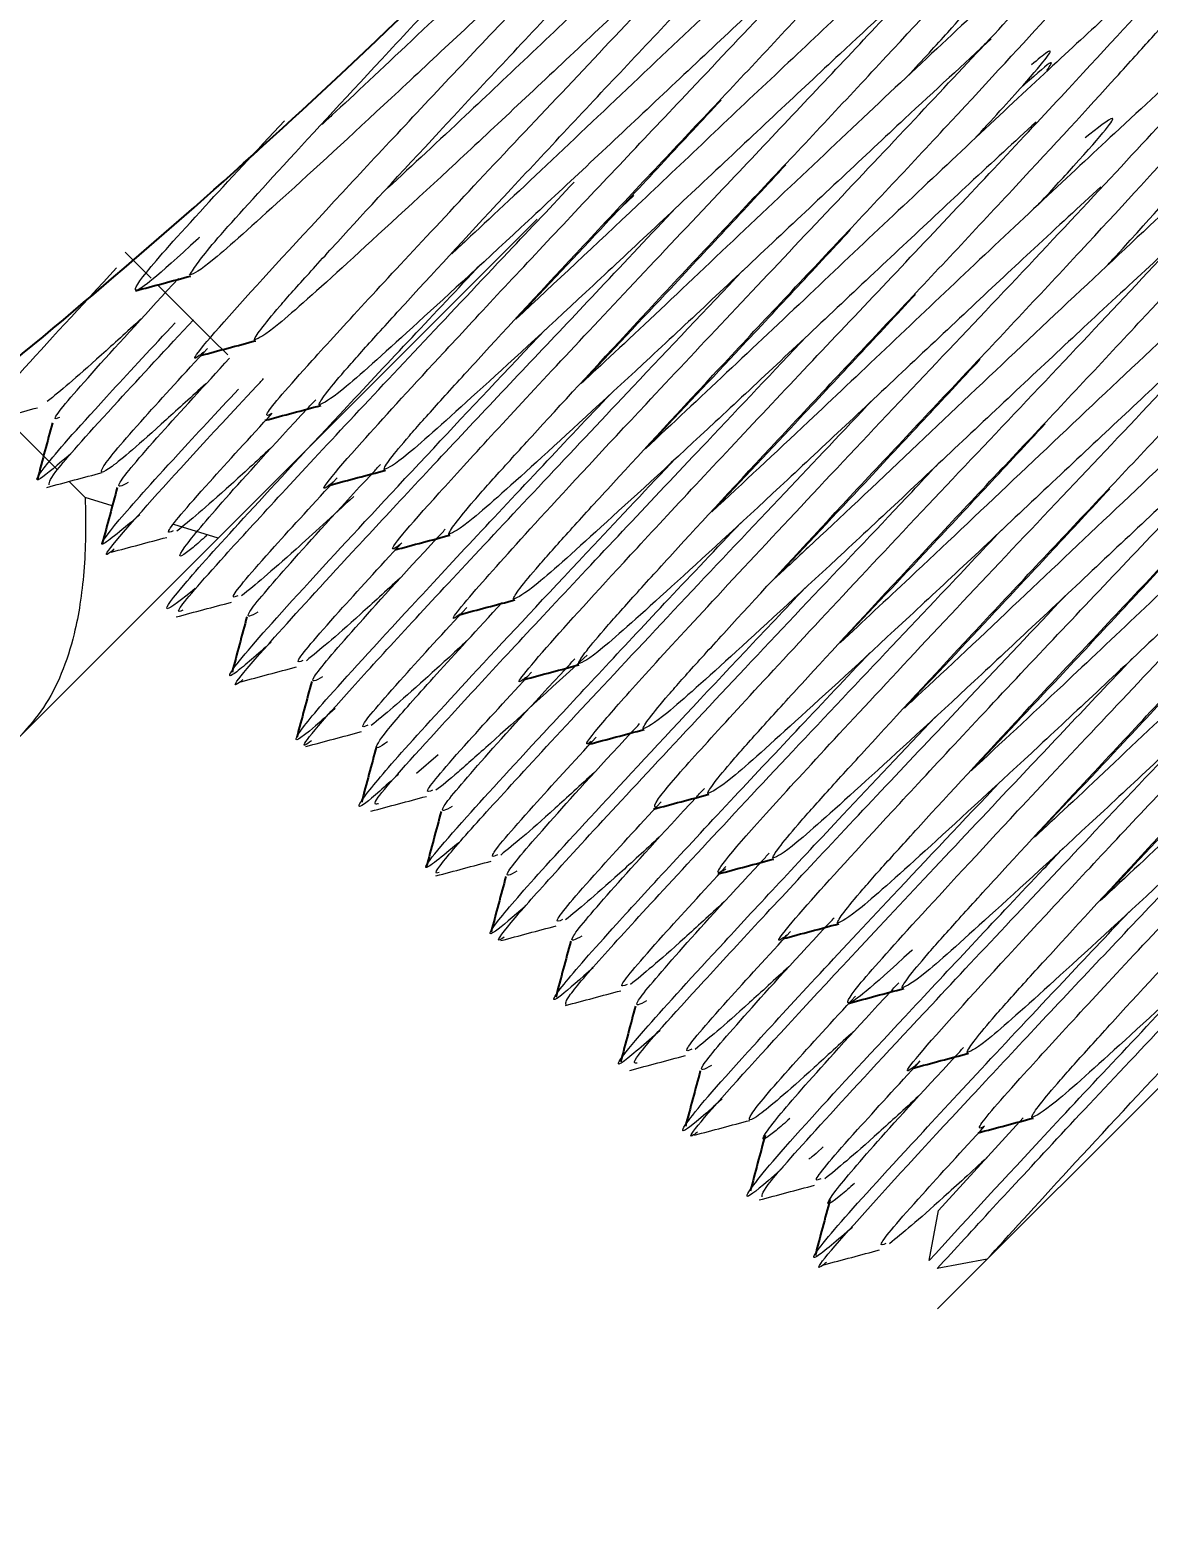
# Model space of a CAD drawing. Header units: millimetres. Extents: x -635 to 515, y -448 to 489.
# Drawn here: x 134.11 to 138.99, y -383.66 to -377.13 of the extents above; entities that cross this region are included whole.
import ezdxf

# ---------------------------------------------------------------- set-up
doc = ezdxf.new("R2010")
doc.units = ezdxf.units.MM
doc.header["$PDSIZE"] = -1
doc.dimstyles.new('ISO-25', dxfattribs={"dimtxt": 2.5, "dimasz": 2.5, "dimexe": 1.25, "dimexo": 0.625, "dimtad": 1, "dimtxsty": 'Standard', "dimcen": 2.5, "dimadec": 0, "dimazin": 0, "dimtfac": 1, "dimtmove": 0, "dimatfit": 3, "dimfxl": 0, "dimarcsym": 0})

# ---------------------------------------------------------------- blocks, each defined once
blk = doc.blocks.new('*D4')
at = {"color": 0, "lineweight": -2, "transparency": 16777216}
for p, q in [((-200.6543, -72.7504), (-224.2053, -100.6404)), ((-221.0372, -102.0067), (-34.9474, -259.1459)), ((159.5876, -423.4165), (-26.5023, -266.2773)), ((185.0163, -398.4209), (161.4652, -426.3109))]:
    blk.add_line(p, q, dxfattribs=at)
at = {"color": 0, "transparency": 16777216}
for points in [[(-220.6822, -101.5862), (-221.3923, -102.4272), (-223.5601, -99.8763)], [(159.9426, -422.996), (159.2325, -423.837), (162.1104, -425.5468)]]:
    blk.add_solid(points, dxfattribs=at)
at = {"layer": 'Defpoints', "color": 0, "transparency": 16777216}
for p in [(-200.0091, -71.9864), (-223.5601, -99.8763), (185.6614, -397.6569)]:
    blk.add_point(p, dxfattribs=at)
at = {"color": 0, "transparency": 16777216, "insert": (-30.7248, -262.7116), "char_height": 3.5, "attachment_point": 5}
blk.add_mtext('504,78', dxfattribs=at)

msp = doc.modelspace()

# ---------------------------------------------------------------- linework, layer by layer
at = {"color": 144, "linetype": 'Continuous', "lineweight": 18}
for p, q in [((136.7467, -377.8487), (136.617, -377.9708)), ((133.7844, -380.4921), (136.3244, -377.952)), ((134.525, -378.0967), (134.6386, -378.2103)), ((134.6672, -378.239), (134.9033, -378.475)), ((134.9047, -378.4764), (134.9734, -378.5451)), ((133.9978, -378.8141), (134.2308, -379.0472)), ((134.2806, -379.097), (134.3511, -379.1675)), ((134.4696, -379.2037), (134.3511, -379.1675)), ((134.9315, -379.3449), (134.7381, -379.2858)), ((140.9008, -379.8811), (138.0723, -382.7095)), ((135.8919, -380.2904), (135.798, -380.372)), ((138.0767, -382.2809), (138.4464, -381.8761)), ((138.0354, -382.4989), (138.0767, -382.2809)), ((138.2888, -382.493), (138.0707, -382.5343))]:
    msp.add_line(p, q, dxfattribs=at)
for points, knots in [([(134.869, -378.5323), (134.8621, -378.5379), (134.7785, -378.6055), (134.9674, -378.3841), (135.4047, -377.909), (135.998, -377.2747), (136.5914, -376.6502), (137.2048, -375.9977), (137.668, -375.4927), (137.8974, -375.2357), (137.8409, -375.2771), (137.8403, -375.2776)], [0, 0, 0, 0, 0.014129, 0.170061, 0.322935, 0.447184, 0.566519, 0.689545, 0.844968, 0.998326, 1, 1, 1, 1]), ([(137.673, -375.3998), (137.5653, -375.4971), (137.3455, -375.6955), (136.7937, -376.21), (136.1369, -376.8302), (135.6028, -377.3376), (135.399, -377.5255), (135.3845, -377.5388)], [0, 0, 0, 0, 0.224832, 0.458939, 0.687783, 0.97784, 1, 1, 1, 1]), ([(135.0894, -378.4799), (135.0901, -378.4666), (135.1302, -378.4139), (135.2365, -378.2907), (135.2786, -378.2437), (135.3782, -378.1334), (135.4359, -378.0699), (135.6307, -377.8572), (135.7897, -377.6852), (136.1313, -377.3187), (136.3127, -377.1254), (136.6558, -376.7619), (136.8346, -376.5712), (137.1655, -376.2153), (137.3166, -376.0513), (137.4966, -375.8533), (137.5491, -375.7951), (137.6376, -375.6959), (137.6739, -375.6546), (137.7616, -375.5501), (137.7878, -375.5113), (137.7745, -375.512)], [0, 0, 0, 0, 0.125, 0.125, 0.1875, 0.1875, 0.25, 0.25, 0.375, 0.375, 0.5, 0.5, 0.625, 0.625, 0.75, 0.75, 0.8125, 0.8125, 0.875, 0.875, 1, 1, 1, 1]), ([(135.1659, -378.8016), (135.1518, -378.8083), (135.115, -378.8255), (135.3353, -378.5734), (135.8292, -378.0389), (136.5648, -377.2576), (137.2649, -376.5194), (137.7758, -375.9675), (138.0791, -375.6333), (138.17, -375.5029), (137.9529, -375.6787), (137.3874, -376.2022), (136.6774, -376.8682), (136.0654, -377.4505), (135.7821, -377.7143), (135.6715, -377.8172)], [0, 0, 0, 0, 0.0448775, 0.1166525, 0.2080771, 0.3004087, 0.3910795, 0.4646891, 0.5353756, 0.6083492, 0.7003672, 0.7913384, 0.8840061, 0.9547518, 1, 1, 1, 1]), ([(135.3722, -378.7628), (135.3729, -378.7495), (135.413, -378.6968), (135.5194, -378.5736), (135.5615, -378.5265), (135.661, -378.4163), (135.7188, -378.3528), (135.9135, -378.1401), (136.0726, -377.968), (136.4141, -377.6016), (136.5955, -377.4083), (136.9386, -377.0448), (137.1174, -376.854), (137.4484, -376.4982), (137.5994, -376.3342), (137.7795, -376.1362), (137.8319, -376.078), (137.9204, -375.9788), (137.9567, -375.9374), (138.0445, -375.8329), (138.0706, -375.7942), (138.0573, -375.7949)], [0, 0, 0, 0, 0.125, 0.125, 0.1875, 0.1875, 0.25, 0.25, 0.375, 0.375, 0.5, 0.5, 0.625, 0.625, 0.75, 0.75, 0.8125, 0.8125, 0.875, 0.875, 1, 1, 1, 1]), ([(134.8065, -378.1971), (134.8289, -378.1623), (134.873, -378.0938), (135.201, -377.7338), (135.6604, -377.2359), (136.1991, -376.6632), (136.6688, -376.1642), (136.8831, -375.9307), (136.9611, -375.8456)], [0, 0, 0, 0, 0.181579, 0.357519, 0.540681, 0.719172, 0.897664, 1, 1, 1, 1]), ([(135.4333, -379.1001), (135.4273, -379.1049), (135.3419, -379.1747), (135.5083, -378.9787), (135.8735, -378.5797), (136.3862, -378.0291), (137.0253, -377.3543), (137.7157, -376.6229), (138.23, -376.0631), (138.4467, -375.8184), (138.4024, -375.8468), (138.3998, -375.8485)], [0, 0, 0, 0, 0.011633, 0.166932, 0.285817, 0.409482, 0.529775, 0.683394, 0.83822, 0.990524, 1, 1, 1, 1]), ([(138.3125, -375.9021), (138.2253, -375.9789), (138.0479, -376.1349), (137.4956, -376.648), (136.7844, -377.3179), (136.1839, -377.8888), (135.9724, -378.0839), (135.9516, -378.1031)], [0, 0, 0, 0, 0.2099, 0.42687, 0.699955, 0.970475, 1, 1, 1, 1]), ([(137.0878, -376.1138), (136.9936, -376.2005), (136.7429, -376.4316), (136.2337, -376.9113), (135.6684, -377.4425), (135.1939, -377.8785), (134.8688, -378.1717), (134.8275, -378.1886), (134.8065, -378.1971)], [0, 0, 0, 0, 0.106808, 0.284411, 0.462013, 0.644262, 0.819326, 1, 1, 1, 1]), ([(135.6551, -379.0456), (135.6558, -379.0323), (135.6959, -378.9796), (135.8022, -378.8564), (135.8443, -378.8094), (135.9438, -378.6991), (136.0016, -378.6356), (136.1963, -378.4229), (136.3554, -378.2509), (136.697, -377.8844), (136.8783, -377.6911), (137.2214, -377.3276), (137.4003, -377.1369), (137.7312, -376.781), (137.8823, -376.617), (138.0623, -376.419), (138.1148, -376.3608), (138.2032, -376.2616), (138.2396, -376.2203), (138.3273, -376.1157), (138.3535, -376.077), (138.3401, -376.0777)], [0, 0, 0, 0, 0.125, 0.125, 0.1875, 0.1875, 0.25, 0.25, 0.375, 0.375, 0.5, 0.5, 0.625, 0.625, 0.75, 0.75, 0.8125, 0.8125, 0.875, 0.875, 1, 1, 1, 1]), ([(135.7274, -379.3713), (135.7151, -379.3801), (135.6506, -379.426), (135.8564, -379.1874), (136.3741, -378.627), (137.0564, -377.9015), (137.6996, -377.2242), (138.211, -376.6749), (138.6055, -376.2448), (138.7536, -376.0555), (138.5304, -376.2335), (138.0115, -376.7139), (137.3794, -377.3052), (136.7617, -377.8929), (136.4053, -378.2263), (136.2319, -378.3885)], [0, 0, 0, 0, 0.021783, 0.113592, 0.204924, 0.297463, 0.368411, 0.442172, 0.513811, 0.605526, 0.697771, 0.788678, 0.862294, 0.932985, 1, 1, 1, 1]), ([(137.4576, -376.3161), (137.336, -376.4282), (137.0585, -376.6838), (136.5173, -377.1934), (135.9511, -377.7256), (135.4768, -378.1613), (135.1516, -378.4546), (135.1104, -378.4714), (135.0894, -378.4799)], [0, 0, 0, 0, 0.134429, 0.306539, 0.47865, 0.655263, 0.824913, 1, 1, 1, 1]), ([(135.9379, -379.3285), (135.9386, -379.3151), (135.9787, -379.2625), (136.0851, -379.1393), (136.1272, -379.0922), (136.2267, -378.982), (136.2845, -378.9184), (136.4792, -378.7058), (136.6383, -378.5337), (136.9798, -378.1673), (137.1612, -377.974), (137.5043, -377.6105), (137.6831, -377.4197), (138.0141, -377.0639), (138.1651, -376.8999), (138.3452, -376.7018), (138.3976, -376.6436), (138.4861, -376.5445), (138.5224, -376.5031), (138.6102, -376.3986), (138.6363, -376.3599), (138.623, -376.3606)], [0, 0, 0, 0, 0.125, 0.125, 0.1875, 0.1875, 0.25, 0.25, 0.375, 0.375, 0.5, 0.5, 0.625, 0.625, 0.75, 0.75, 0.8125, 0.8125, 0.875, 0.875, 1, 1, 1, 1]), ([(135.9886, -379.6751), (135.9869, -379.6766), (135.9214, -379.7302), (136.0382, -379.5874), (136.3088, -379.2864), (136.8226, -378.7324), (137.5162, -377.9985), (138.26, -377.2116), (138.7525, -376.676), (138.9741, -376.4272), (138.9521, -376.4328), (138.946, -376.4343)], [0, 0, 0, 0, 0.003362, 0.127398, 0.246549, 0.370113, 0.52477, 0.678966, 0.8349, 0.954643, 1, 1, 1, 1]), ([(138.9323, -376.4248), (138.8657, -376.4803), (138.7136, -376.6071), (138.1356, -377.1441), (137.3698, -377.8649), (136.7737, -378.4315), (136.5448, -378.6433), (136.5169, -378.6691)], [0, 0, 0, 0, 0.199232, 0.454913, 0.711543, 0.964922, 1, 1, 1, 1]), ([(137.7411, -376.5984), (137.6192, -376.7107), (137.3416, -376.9664), (136.8001, -377.4762), (136.2339, -378.0084), (135.7597, -378.4441), (135.4345, -378.7374), (135.3932, -378.7542), (135.3722, -378.7628)], [0, 0, 0, 0, 0.134605, 0.30668, 0.478756, 0.655333, 0.824949, 1, 1, 1, 1]), ([(136.2208, -379.6113), (136.2214, -379.598), (136.2615, -379.5453), (136.3679, -379.4221), (136.41, -379.375), (136.5095, -379.2648), (136.5673, -379.2013), (136.762, -378.9886), (136.9211, -378.8166), (137.2626, -378.4501), (137.444, -378.2568), (137.7871, -377.8933), (137.966, -377.7026), (138.2969, -377.3467), (138.4479, -377.1827), (138.628, -376.9847), (138.6805, -376.9265), (138.7689, -376.8273), (138.8053, -376.786), (138.893, -376.6814), (138.9191, -376.6427), (138.9058, -376.6434)], [0, 0, 0, 0, 0.125, 0.125, 0.1875, 0.1875, 0.25, 0.25, 0.375, 0.375, 0.5, 0.5, 0.625, 0.625, 0.75, 0.75, 0.8125, 0.8125, 0.875, 0.875, 1, 1, 1, 1]), ([(136.2761, -379.9525), (136.2718, -379.9559), (136.2052, -380.0083), (136.3542, -379.8302), (136.73, -379.4192), (137.328, -378.7779), (138.0063, -378.064), (138.6428, -377.3862), (139.0799, -376.9094), (139.2859, -376.6776), (139.2444, -376.704), (139.2398, -376.707)], [0, 0, 0, 0, 0.009736, 0.150437, 0.286862, 0.428556, 0.565131, 0.705617, 0.845092, 0.982506, 1, 1, 1, 1]), ([(139.1537, -376.7568), (139.0481, -376.8505), (138.833, -377.0413), (138.2187, -377.6134), (137.4837, -378.31), (137.0322, -378.734), (136.797, -378.9549)], [0, 0, 0, 0, 0.240831, 0.490876, 0.734772, 1, 1, 1, 1]), ([(138.0242, -376.881), (137.9022, -376.9934), (137.6245, -377.2492), (137.083, -377.7591), (136.5168, -378.2912), (136.0425, -378.727), (135.7173, -379.0203), (135.676, -379.0371), (135.6551, -379.0456)], [0, 0, 0, 0, 0.134687, 0.306746, 0.478805, 0.655366, 0.824965, 1, 1, 1, 1]), ([(136.5036, -379.8942), (136.5043, -379.8808), (136.5444, -379.8281), (136.6508, -379.705), (136.6929, -379.6579), (136.7924, -379.5476), (136.8501, -379.4841), (137.0449, -379.2714), (137.2039, -379.0994), (137.5455, -378.7329), (137.7269, -378.5397), (138.07, -378.1761), (138.2488, -377.9854), (138.5798, -377.6295), (138.7308, -377.4656), (138.9108, -377.2675), (138.9633, -377.2093), (139.0518, -377.1102), (139.0881, -377.0688), (139.1759, -376.9643), (139.202, -376.9255), (139.1887, -376.9262)], [0, 0, 0, 0, 0.125, 0.125, 0.1875, 0.1875, 0.25, 0.25, 0.375, 0.375, 0.5, 0.5, 0.625, 0.625, 0.75, 0.75, 0.8125, 0.8125, 0.875, 0.875, 1, 1, 1, 1]), ([(136.5606, -380.2332), (136.5546, -380.2372), (136.5217, -380.259), (136.5946, -380.1653), (136.7784, -379.9576), (137.0802, -379.6301), (137.4655, -379.2169), (137.8994, -378.7562), (138.3446, -378.2877), (138.765, -377.8401), (139.1239, -377.4533), (139.3868, -377.1653), (139.5355, -376.9922), (139.5531, -376.9467), (139.4358, -377.0366), (139.1987, -377.2502), (138.7985, -377.6196), (138.2105, -378.1698), (137.5593, -378.7899), (137.2241, -379.1023), (137.0874, -379.2297)], [0, 0, 0, 0, 0.012489, 0.068337, 0.122048, 0.176598, 0.232679, 0.287906, 0.341276, 0.396703, 0.452734, 0.506996, 0.560952, 0.616904, 0.672509, 0.725947, 0.780945, 0.864384, 0.944678, 1, 1, 1, 1]), ([(137.9431, -377.3266), (138.0055, -377.2588), (138.1923, -377.0558), (138.3012, -376.9208), (138.2382, -376.9607), (138.2062, -376.9809)], [0, 0, 0, 0, 0.198201, 0.593647, 1, 1, 1, 1]), ([(138.3069, -377.164), (138.185, -377.2763), (137.9073, -377.5321), (137.3658, -378.0419), (136.7996, -378.5741), (136.3253, -379.0098), (136.0002, -379.3031), (135.9589, -379.3199), (135.9379, -379.3285)], [0, 0, 0, 0, 0.134649, 0.306715, 0.478782, 0.65535, 0.824958, 1, 1, 1, 1]), ([(136.7864, -380.177), (136.7871, -380.1637), (136.8272, -380.111), (136.9336, -379.9878), (136.9757, -379.9407), (137.0752, -379.8305), (137.133, -379.767), (137.3277, -379.5543), (137.4868, -379.3823), (137.8283, -379.0158), (138.0097, -378.8225), (138.3528, -378.459), (138.5317, -378.2682), (138.8626, -377.9124), (139.0136, -377.7484), (139.1937, -377.5504), (139.2462, -377.4922), (139.3346, -377.393), (139.371, -377.3517), (139.4587, -377.2471), (139.4848, -377.2084), (139.4715, -377.2091)], [0, 0, 0, 0, 0.125, 0.125, 0.1875, 0.1875, 0.25, 0.25, 0.375, 0.375, 0.5, 0.5, 0.625, 0.625, 0.75, 0.75, 0.8125, 0.8125, 0.875, 0.875, 1, 1, 1, 1]), ([(136.8402, -380.5194), (136.8372, -380.5144), (136.8308, -380.5037), (136.9816, -380.3283), (137.2419, -380.044), (137.5999, -379.6585), (138.0207, -379.2099), (138.4659, -378.7408), (138.8993, -378.2816), (139.286, -377.867), (139.5859, -377.5403), (139.7786, -377.3243), (139.8454, -377.2303), (139.7763, -377.2715), (139.5808, -377.442), (139.2745, -377.7238), (138.8748, -378.0956), (138.4184, -378.5246), (137.9529, -378.9667), (137.5875, -379.3114), (137.4119, -379.4745), (137.3652, -379.5179)], [0, 0, 0, 0, 0.047994, 0.10264, 0.156231, 0.211993, 0.267777, 0.321402, 0.376, 0.432061, 0.487197, 0.540552, 0.596001, 0.651982, 0.70613, 0.760139, 0.816085, 0.871614, 0.924999, 0.980033, 1, 1, 1, 1]), ([(138.2319, -377.6031), (138.3086, -377.5193), (138.5159, -377.2926), (138.6075, -377.1754), (138.5092, -377.2561), (138.4831, -377.2775)], [0, 0, 0, 0, 0.301706, 0.814985, 1, 1, 1, 1]), ([(138.5488, -377.3031), (138.5641, -377.2813), (138.5946, -377.2378), (138.4875, -377.3329), (138.434, -377.3803)], [0, 0, 0, 0, 0.501117, 1, 1, 1, 1]), ([(136.2319, -378.3885), (136.3646, -378.2477), (136.6799, -377.9131), (136.9631, -377.6085), (137.1272, -377.4321)], [0, 0, 0, 0, 0.420825, 1, 1, 1, 1]), ([(137.0693, -380.4598), (137.07, -380.4465), (137.1101, -380.3938), (137.2164, -380.2706), (137.2585, -380.2236), (137.3581, -380.1133), (137.4158, -380.0498), (137.6106, -379.8371), (137.7696, -379.6651), (138.1112, -379.2986), (138.2926, -379.1053), (138.6357, -378.7418), (138.8145, -378.5511), (139.1454, -378.1952), (139.2965, -378.0312), (139.4765, -377.8332), (139.529, -377.775), (139.6175, -377.6758), (139.6538, -377.6345), (139.7415, -377.53), (139.7677, -377.4912), (139.7543, -377.4919)], [0, 0, 0, 0, 0.125, 0.125, 0.1875, 0.1875, 0.25, 0.25, 0.375, 0.375, 0.5, 0.5, 0.625, 0.625, 0.75, 0.75, 0.8125, 0.8125, 0.875, 0.875, 1, 1, 1, 1]), ([(138.5086, -377.8927), (138.5641, -377.8323), (138.778, -377.6001), (138.891, -377.459), (138.7701, -377.5549), (138.7173, -377.5967)], [0, 0, 0, 0, 0.165098, 0.63535, 1, 1, 1, 1]), ([(134.8503, -378.0317), (134.8486, -378.0332), (134.6564, -378.2105), (134.55, -378.2934), (134.5789, -378.2231), (134.8217, -377.9516), (135.0974, -377.6548), (135.2206, -377.5221)], [0, 0, 0, 0, 0.00262, 0.311671, 0.563118, 0.804686, 1, 1, 1, 1]), ([(138.5021, -377.5279), (138.4079, -377.6147), (138.1572, -377.8458), (137.6479, -378.3255), (137.0827, -378.8567), (136.6081, -379.2927), (136.283, -379.5859), (136.2417, -379.6028), (136.2208, -379.6113)], [0, 0, 0, 0, 0.106844, 0.284439, 0.462034, 0.644276, 0.819333, 1, 1, 1, 1]), ([(137.1486, -380.7907), (137.1278, -380.8023), (137.0864, -380.8253), (137.1953, -380.689), (137.417, -380.444), (137.7425, -380.0917), (138.1458, -379.6605), (138.586, -379.1945), (139.0282, -378.7284), (139.4354, -378.2935), (139.7725, -377.9287), (139.9983, -377.6791), (140.1071, -377.5512), (140.0942, -377.5526), (140.0916, -377.553)], [0, 0, 0, 0, 0.090606, 0.180307, 0.266641, 0.355905, 0.446621, 0.53493, 0.621744, 0.712039, 0.802255, 0.88895, 0.977428, 1, 1, 1, 1]), ([(140.0488, -377.5698), (140.0145, -377.5969), (139.9392, -377.6562), (139.6787, -377.8949), (139.3131, -378.2331), (138.871, -378.6474), (138.405, -379.0887), (137.9805, -379.4908), (137.7469, -379.7086), (137.6475, -379.8013)], [0, 0, 0, 0, 0.124991, 0.274156, 0.429268, 0.58567, 0.736764, 0.887949, 1, 1, 1, 1]), ([(136.5169, -378.6691), (136.6489, -378.5291), (136.9634, -378.1952), (137.246, -377.8913), (137.41, -377.7149)], [0, 0, 0, 0, 0.4194868, 1, 1, 1, 1]), ([(134.7772, -379.6596), (134.7651, -379.6646), (134.7326, -379.6781), (134.9572, -379.4223), (135.4511, -378.8875), (136.0546, -378.2476), (136.39, -377.8921), (136.4855, -377.7909)], [0, 0, 0, 0, 0.126205, 0.340549, 0.614275, 0.890151, 1, 1, 1, 1]), ([(138.7852, -377.8105), (138.6909, -377.8974), (138.4401, -378.1285), (137.9308, -378.6083), (137.3655, -379.1396), (136.891, -379.5756), (136.5659, -379.8688), (136.5246, -379.8856), (136.5036, -379.8942)], [0, 0, 0, 0, 0.106924, 0.284503, 0.462083, 0.644308, 0.819349, 1, 1, 1, 1]), ([(137.4137, -381.0783), (137.4067, -381.0837), (137.3386, -381.1371), (137.4918, -380.9543), (137.876, -380.5348), (138.4775, -379.89), (139.1564, -379.1756), (139.7898, -378.5008), (140.2196, -378.0315), (140.4205, -377.8051), (140.3786, -377.8323), (140.375, -377.8347)], [0, 0, 0, 0, 0.015968, 0.156302, 0.292614, 0.434089, 0.570344, 0.710761, 0.849804, 0.987201, 1, 1, 1, 1]), ([(137.3521, -380.7427), (137.3528, -380.7294), (137.3929, -380.6767), (137.4993, -380.5535), (137.5414, -380.5064), (137.6409, -380.3962), (137.6987, -380.3327), (137.8934, -380.12), (138.0525, -379.9479), (138.394, -379.5815), (138.5754, -379.3882), (138.9185, -379.0247), (139.0973, -378.8339), (139.4283, -378.4781), (139.5793, -378.3141), (139.7594, -378.1161), (139.8118, -378.0579), (139.9003, -377.9587), (139.9366, -377.9173), (140.0244, -377.8128), (140.0505, -377.7741), (140.0372, -377.7748)], [0, 0, 0, 0, 0.125, 0.125, 0.1875, 0.1875, 0.25, 0.25, 0.375, 0.375, 0.5, 0.5, 0.625, 0.625, 0.75, 0.75, 0.8125, 0.8125, 0.875, 0.875, 1, 1, 1, 1]), ([(138.8057, -378.1612), (138.8202, -378.1455), (139.0253, -377.9236), (139.1662, -377.763), (139.0839, -377.8238), (139.0624, -377.8396)], [0, 0, 0, 0, 0.053195, 0.753331, 1, 1, 1, 1]), ([(135.0396, -379.9631), (135.036, -379.9661), (134.9562, -380.0305), (135.1278, -379.8299), (135.4973, -379.4265), (136.0093, -378.8765), (136.5299, -378.3278), (136.8202, -378.019), (136.9296, -377.9026)], [0, 0, 0, 0, 0.012574, 0.272028, 0.470945, 0.67775, 0.878605, 1, 1, 1, 1]), ([(140.2782, -377.894), (140.1705, -377.9897), (139.9509, -378.185), (139.3951, -378.7035), (138.8568, -379.2108), (138.3946, -379.6496), (138.0724, -379.9529), (137.9378, -380.0775), (137.9279, -380.0868)], [0, 0, 0, 0, 0.24171, 0.492827, 0.658512, 0.819328, 0.98663, 1, 1, 1, 1]), ([(136.797, -378.9549), (136.9299, -378.8139), (137.2454, -378.479), (137.5288, -378.1742), (137.6929, -377.9978)], [0, 0, 0, 0, 0.421223, 1, 1, 1, 1]), ([(139.0681, -378.0932), (138.9738, -378.1802), (138.723, -378.4114), (138.2136, -378.8912), (137.6483, -379.4224), (137.1738, -379.8584), (136.8487, -380.1516), (136.8074, -380.1685), (136.7864, -380.177)], [0, 0, 0, 0, 0.106954, 0.284527, 0.462101, 0.64432, 0.819355, 1, 1, 1, 1]), ([(137.635, -381.0255), (137.6357, -381.0122), (137.6758, -380.9595), (137.7821, -380.8363), (137.8242, -380.7892), (137.9237, -380.679), (137.9815, -380.6155), (138.1762, -380.4028), (138.3353, -380.2308), (138.6769, -379.8643), (138.8582, -379.671), (139.2013, -379.3075), (139.3802, -379.1168), (139.7111, -378.7609), (139.8622, -378.5969), (140.0422, -378.3989), (140.0947, -378.3407), (140.1831, -378.2415), (140.2195, -378.2002), (140.3072, -378.0956), (140.3334, -378.0569), (140.32, -378.0576)], [0, 0, 0, 0, 0.125, 0.125, 0.1875, 0.1875, 0.25, 0.25, 0.375, 0.375, 0.5, 0.5, 0.625, 0.625, 0.75, 0.75, 0.8125, 0.8125, 0.875, 0.875, 1, 1, 1, 1]), ([(137.9627, -381.142), (137.9616, -381.1429), (137.7696, -381.3201), (137.6631, -381.4031), (137.6862, -381.3387), (137.9583, -381.0354), (138.4412, -380.5135), (139.128, -379.7849), (139.8781, -378.9932), (140.4122, -378.4149), (140.6745, -378.1189), (140.6863, -378.0697), (140.4576, -378.2629), (139.9834, -378.7011), (139.3224, -379.3195), (138.6772, -379.934), (138.3496, -380.2392), (138.2191, -380.3607)], [0, 0, 0, 0, 0.0004547, 0.0828527, 0.149918, 0.2143567, 0.2806511, 0.3646175, 0.4472595, 0.5317589, 0.5960938, 0.6630931, 0.7287342, 0.802688, 0.8785794, 0.9516522, 1, 1, 1, 1]), ([(134.8309, -379.5651), (134.7759, -379.6091), (134.6656, -379.6974), (134.763, -379.565), (135.043, -379.256), (135.4902, -378.7731), (135.876, -378.3641), (136.0775, -378.1504)], [0, 0, 0, 0, 0.196978, 0.395359, 0.585979, 0.783726, 1, 1, 1, 1]), ([(133.9179, -378.8233), (133.9099, -378.8294), (133.8425, -378.8798), (134.0002, -378.6919), (134.3342, -378.3313), (134.4883, -378.1649)], [0, 0, 0, 0, 0.068192, 0.570006, 1, 1, 1, 1]), ([(134.2387, -378.8182), (134.2275, -378.8231), (134.1946, -378.8375), (134.3699, -378.6339), (134.6286, -378.352), (134.758, -378.211)], [0, 0, 0, 0, 0.204165, 0.602082, 1, 1, 1, 1]), ([(135.339, -380.23), (135.3275, -380.2381), (135.2662, -380.281), (135.4773, -380.0374), (135.9975, -379.4741), (136.6593, -378.7714), (137.0624, -378.3452), (137.2217, -378.1768)], [0, 0, 0, 0, 0.05959, 0.316238, 0.57212, 0.830887, 1, 1, 1, 1]), ([(137.0874, -379.2297), (137.2177, -379.0914), (137.5306, -378.7593), (137.8117, -378.457), (137.9757, -378.2806)], [0, 0, 0, 0, 0.416487, 1, 1, 1, 1]), ([(137.9821, -381.6423), (137.9746, -381.6484), (137.8894, -381.7176), (138.0761, -381.4982), (138.512, -381.0246), (139.1043, -380.3912), (139.6978, -379.7667), (140.3116, -379.1137), (140.7779, -378.6056), (141.0078, -378.3477), (140.9495, -378.3907), (140.9475, -378.3921)], [0, 0, 0, 0, 0.015017, 0.170272, 0.322392, 0.446078, 0.564883, 0.687296, 0.842052, 0.994645, 1, 1, 1, 1]), ([(137.9178, -381.3084), (137.9185, -381.295), (137.9586, -381.2424), (138.065, -381.1192), (138.1071, -381.0721), (138.2066, -380.9619), (138.2644, -380.8983), (138.4591, -380.6857), (138.6182, -380.5136), (138.9597, -380.1472), (139.1411, -379.9539), (139.4842, -379.5904), (139.663, -379.3996), (139.994, -379.0438), (140.145, -378.8798), (140.3251, -378.6817), (140.3775, -378.6235), (140.466, -378.5244), (140.5023, -378.483), (140.5901, -378.3785), (140.6162, -378.3398), (140.6029, -378.3405)], [0, 0, 0, 0, 0.125, 0.125, 0.1875, 0.1875, 0.25, 0.25, 0.375, 0.375, 0.5, 0.5, 0.625, 0.625, 0.75, 0.75, 0.8125, 0.8125, 0.875, 0.875, 1, 1, 1, 1]), ([(134.2883, -378.9769), (134.2345, -379.0225), (134.1096, -379.1286), (134.1632, -379.0399), (134.3753, -378.8005), (134.6465, -378.509), (134.7433, -378.4049)], [0, 0, 0, 0, 0.215213, 0.499676, 0.821453, 1, 1, 1, 1]), ([(134.5946, -378.3874), (134.5338, -378.4432), (134.3281, -378.632), (134.2445, -378.7004), (134.1856, -378.7486)], [0, 0, 0, 0, 0.295315, 1, 1, 1, 1]), ([(134.1941, -379.112), (134.1949, -379.1), (134.1967, -379.0751), (134.4396, -378.8048), (134.708, -378.5158), (134.8241, -378.3909)], [0, 0, 0, 0, 0.346415, 0.717429, 1, 1, 1, 1]), ([(139.3509, -378.3761), (139.2566, -378.463), (139.0058, -378.6942), (138.4965, -379.174), (137.9312, -379.7053), (137.4567, -380.1412), (137.1316, -380.4345), (137.0903, -380.4513), (137.0693, -380.4598)], [0, 0, 0, 0, 0.106934, 0.284511, 0.462088, 0.644312, 0.819351, 1, 1, 1, 1]), ([(135.1632, -379.7996), (135.1041, -379.8515), (134.936, -379.999), (135.0156, -379.8803), (135.3559, -379.5057), (135.8416, -378.9828), (136.1935, -378.6101), (136.3603, -378.4334)], [0, 0, 0, 0, 0.135283, 0.385091, 0.62571, 0.822572, 1, 1, 1, 1]), ([(135.6314, -380.5041), (135.6186, -380.5071), (135.5879, -380.5144), (135.8825, -380.1877), (136.3972, -379.6318), (136.998, -378.9957), (137.356, -378.6164), (137.4997, -378.4642)], [0, 0, 0, 0, 0.161236, 0.385807, 0.616807, 0.846145, 1, 1, 1, 1]), ([(134.8774, -378.6703), (134.8173, -378.7254), (134.6136, -378.9121), (134.4365, -379.0641), (134.3969, -379.0651), (134.5571, -378.8736), (134.7862, -378.6242), (134.8853, -378.5162)], [0, 0, 0, 0, 0.098632, 0.333988, 0.579003, 0.817772, 1, 1, 1, 1]), ([(140.7865, -378.5091), (140.6793, -378.6058), (140.4606, -378.8032), (139.91, -379.3166), (139.2533, -379.9366), (138.7176, -380.4457), (138.512, -380.6351), (138.4961, -380.6498)], [0, 0, 0, 0, 0.224328, 0.457926, 0.686412, 0.975757, 1, 1, 1, 1]), ([(134.5391, -379.1022), (134.5122, -379.1165), (134.459, -379.1447), (134.6351, -378.9362), (134.8731, -378.6771), (134.9812, -378.5593)], [0, 0, 0, 0, 0.358831, 0.708512, 1, 1, 1, 1]), ([(137.3652, -379.5179), (137.4972, -379.3778), (137.8119, -379.0438), (138.0945, -378.7399), (138.2586, -378.5635)], [0, 0, 0, 0, 0.41966, 1, 1, 1, 1]), ([(134.478, -379.3932), (134.4725, -379.3976), (134.393, -379.4613), (134.5991, -379.2231), (134.8861, -378.9087), (135.1198, -378.6593), (135.1303, -378.648)], [0, 0, 0, 0, 0.035584, 0.511037, 0.977939, 1, 1, 1, 1]), ([(139.6336, -378.6592), (139.5393, -378.746), (139.2886, -378.9771), (138.7793, -379.4569), (138.214, -379.9881), (137.7395, -380.4241), (137.4144, -380.7173), (137.3731, -380.7341), (137.3521, -380.7427)], [0, 0, 0, 0, 0.106872, 0.284461, 0.462051, 0.644287, 0.819339, 1, 1, 1, 1]), ([(138.2006, -381.5912), (138.2013, -381.5779), (138.2414, -381.5252), (138.3478, -381.402), (138.3899, -381.3549), (138.4894, -381.2447), (138.5472, -381.1812), (138.7419, -380.9685), (138.901, -380.7965), (139.2425, -380.43), (139.4239, -380.2367), (139.767, -379.8732), (139.9459, -379.6825), (140.2768, -379.3266), (140.4278, -379.1626), (140.6079, -378.9646), (140.6604, -378.9064), (140.7488, -378.8072), (140.7852, -378.7659), (140.8729, -378.6613), (140.899, -378.6226), (140.8857, -378.6233)], [0, 0, 0, 0, 0.125, 0.125, 0.1875, 0.1875, 0.25, 0.25, 0.375, 0.375, 0.5, 0.5, 0.625, 0.625, 0.75, 0.75, 0.8125, 0.8125, 0.875, 0.875, 1, 1, 1, 1]), ([(138.2775, -381.9127), (138.2631, -381.9196), (138.2255, -381.9378), (138.4438, -381.6876), (138.9362, -381.1548), (139.6709, -380.3742), (140.3716, -379.6356), (140.8838, -379.0824), (141.1887, -378.7465), (141.2818, -378.614), (141.0668, -378.7875), (140.5032, -379.3092), (139.794, -379.9745), (139.1802, -380.5585), (138.8949, -380.8241), (138.7827, -380.9286)], [0, 0, 0, 0, 0.044499, 0.116294, 0.207658, 0.299997, 0.390619, 0.46422, 0.534903, 0.607835, 0.699866, 0.790782, 0.883452, 0.954166, 1, 1, 1, 1]), ([(134.5897, -379.2424), (134.519, -379.3023), (134.3768, -379.4231), (134.4724, -379.2922), (134.6899, -379.0493), (134.9268, -378.7943), (135.02, -378.6939)], [0, 0, 0, 0, 0.276337, 0.556521, 0.825505, 1, 1, 1, 1]), ([(134.8817, -379.3336), (134.8603, -379.3522), (134.7507, -379.4478), (134.7569, -379.4122), (134.9389, -379.1961), (135.1732, -378.9386), (135.3462, -378.7525), (135.3576, -378.7403)], [0, 0, 0, 0, 0.074145, 0.380971, 0.679974, 0.978977, 1, 1, 1, 1]), ([(135.4418, -380.089), (135.4114, -380.1162), (135.2824, -380.2316), (135.2486, -380.2382), (135.3736, -380.0778), (135.7529, -379.6654), (136.225, -379.1582), (136.5467, -378.8186), (136.6469, -378.7127)], [0, 0, 0, 0, 0.059882, 0.253856, 0.446613, 0.66717, 0.896274, 1, 1, 1, 1]), ([(135.8969, -380.8048), (135.8875, -380.8077), (135.8648, -380.8149), (135.983, -380.6726), (136.2165, -380.4157), (136.5539, -380.0512), (136.963, -379.6141), (137.3928, -379.1603), (137.6623, -378.8751), (137.7892, -378.7408)], [0, 0, 0, 0, 0.107314, 0.260103, 0.407758, 0.561101, 0.716114, 0.866234, 1, 1, 1, 1]), ([(133.9014, -378.8399), (133.9417, -378.8291), (134.0224, -378.8076), (134.103, -378.786), (134.1433, -378.7752)], [0, 0, 0, 0, 0.500021, 1, 1, 1, 1]), ([(134.735, -379.3133), (134.7229, -379.3186), (134.6887, -379.3337), (134.8441, -379.1523), (135.0703, -378.9058), (135.1681, -378.7991)], [0, 0, 0, 0, 0.238451, 0.670364, 1, 1, 1, 1]), ([(140.0027, -378.8622), (139.8812, -378.9741), (139.6039, -379.2296), (139.0629, -379.739), (138.4967, -380.2711), (138.0224, -380.7069), (137.6972, -381.0002), (137.6559, -381.017), (137.635, -381.0255)], [0, 0, 0, 0, 0.13426, 0.306403, 0.478547, 0.655195, 0.824879, 1, 1, 1, 1]), ([(137.6475, -379.8013), (137.7797, -379.661), (138.0946, -379.3268), (138.3774, -379.0227), (138.5414, -378.8463)], [0, 0, 0, 0, 0.419978, 1, 1, 1, 1]), ([(138.4835, -381.8741), (138.4842, -381.8607), (138.5243, -381.808), (138.6307, -381.6849), (138.6728, -381.6378), (138.7723, -381.5275), (138.83, -381.464), (139.0248, -381.2513), (139.1838, -381.0793), (139.5254, -380.7128), (139.7068, -380.5196), (140.0499, -380.156), (140.2287, -379.9653), (140.5597, -379.6094), (140.7107, -379.4455), (140.8907, -379.2474), (140.9432, -379.1892), (141.0317, -379.0901), (141.068, -379.0487), (141.1558, -378.9442), (141.1819, -378.9054), (141.1686, -378.9061)], [0, 0, 0, 0, 0.125, 0.125, 0.1875, 0.1875, 0.25, 0.25, 0.375, 0.375, 0.5, 0.5, 0.625, 0.625, 0.75, 0.75, 0.8125, 0.8125, 0.875, 0.875, 1, 1, 1, 1]), ([(135.1603, -378.9531), (135.0995, -379.0089), (134.8938, -379.1977), (134.8102, -379.2661), (134.7512, -379.3143)], [0, 0, 0, 0, 0.295315, 1, 1, 1, 1]), ([(135.7187, -380.3763), (135.6898, -380.4023), (135.5282, -380.5479), (135.5336, -380.5122), (135.716, -380.2953), (136.0749, -379.9062), (136.5011, -379.4486), (136.8077, -379.1244), (136.9288, -378.9964)], [0, 0, 0, 0, 0.053557, 0.299722, 0.489848, 0.677999, 0.87284, 1, 1, 1, 1]), ([(134.1831, -379.123), (134.2234, -379.1123), (134.304, -379.0907), (134.3847, -379.0692), (134.425, -379.0584)], [0, 0, 0, 0, 0.500021, 1, 1, 1, 1]), ([(135.1048, -379.6679), (135.0765, -379.6836), (135.0205, -379.7146), (135.2271, -379.4735), (135.4559, -379.2215), (135.6291, -379.0354), (135.6404, -379.0231)], [0, 0, 0, 0, 0.3313978, 0.6543456, 0.9772935, 1, 1, 1, 1]), ([(136.1805, -381.087), (136.1715, -381.093), (136.1355, -381.1168), (136.2107, -381.0198), (136.3996, -380.8072), (136.7036, -380.4773), (137.0918, -380.0612), (137.5238, -379.6023), (137.8651, -379.244), (138.034, -379.064), (138.0701, -379.0254)], [0, 0, 0, 0, 0.051808, 0.205974, 0.354174, 0.505065, 0.659995, 0.812373, 0.959825, 1, 1, 1, 1]), ([(135.0178, -379.5961), (135.0057, -379.6014), (134.9717, -379.6165), (135.127, -379.4352), (135.3531, -379.1886), (135.451, -379.0819)], [0, 0, 0, 0, 0.237671, 0.670027, 1, 1, 1, 1]), ([(137.9279, -380.0868), (138.0609, -379.9455), (138.3766, -379.6105), (138.6602, -379.3055), (138.8242, -379.1291)], [0, 0, 0, 0, 0.421505, 1, 1, 1, 1]), ([(134.3511, -379.1675), (134.3522, -379.224), (134.3544, -379.3346), (134.3466, -379.4899), (134.3303, -379.6326), (134.3009, -379.7838), (134.2511, -379.9374), (134.1744, -380.0881), (134.1037, -380.1682), (134.0687, -380.2077)], [0, 0, 0, 0, 0.133761, 0.261812, 0.384404, 0.501827, 0.672605, 0.838188, 1, 1, 1, 1]), ([(135.5233, -379.1627), (135.4326, -379.246), (135.1946, -379.4648), (135.0955, -379.5465), (135.0341, -379.5971)], [0, 0, 0, 0, 0.380745, 1, 1, 1, 1]), ([(140.2862, -379.1444), (140.1645, -379.2565), (139.887, -379.5122), (139.3457, -380.0218), (138.7795, -380.554), (138.3052, -380.9897), (137.9801, -381.283), (137.9388, -381.2998), (137.9178, -381.3084)], [0, 0, 0, 0, 0.134473, 0.306575, 0.478676, 0.65528, 0.824922, 1, 1, 1, 1]), ([(135.3876, -379.9507), (135.3593, -379.9664), (135.3034, -379.9974), (135.5099, -379.7563), (135.7388, -379.5043), (135.9119, -379.3182), (135.9233, -379.306)], [0, 0, 0, 0, 0.331398, 0.654346, 0.977293, 1, 1, 1, 1]), ([(135.9914, -380.6669), (135.9223, -380.7244), (135.7662, -380.8542), (135.953, -380.6281), (136.3602, -380.1863), (136.8014, -379.7126), (137.1069, -379.3901), (137.213, -379.278)], [0, 0, 0, 0, 0.209404, 0.472943, 0.67665, 0.887652, 1, 1, 1, 1]), ([(136.4506, -381.3824), (136.4481, -381.3759), (136.443, -381.3629), (136.6007, -381.1798), (136.8646, -380.892), (137.2252, -380.5037), (137.6461, -380.0551), (138.0392, -379.6414), (138.2647, -379.4019), (138.3523, -379.3089)], [0, 0, 0, 0, 0.148479, 0.299649, 0.448258, 0.602826, 0.757259, 0.905666, 1, 1, 1, 1]), ([(134.4653, -379.406), (134.5056, -379.3952), (134.5862, -379.3737), (134.6669, -379.3521), (134.7072, -379.3413)], [0, 0, 0, 0, 0.500024, 1, 1, 1, 1]), ([(135.3009, -379.879), (135.2886, -379.8845), (135.2542, -379.8997), (135.4097, -379.7181), (135.6359, -379.4715), (135.7338, -379.3647)], [0, 0, 0, 0, 0.2406895, 0.6713331, 1, 1, 1, 1]), ([(140.5696, -379.4268), (140.4477, -379.5391), (140.17, -379.7948), (139.6286, -380.3047), (139.0624, -380.8368), (138.5881, -381.2726), (138.2629, -381.5659), (138.2216, -381.5827), (138.2006, -381.5912)], [0, 0, 0, 0, 0.134633, 0.306703, 0.478772, 0.655344, 0.824954, 1, 1, 1, 1]), ([(138.2191, -380.3607), (138.3493, -380.2225), (138.6621, -379.8905), (138.9431, -379.5884), (139.1071, -379.412)], [0, 0, 0, 0, 0.416265, 1, 1, 1, 1]), ([(135.7259, -379.5188), (135.6652, -379.5746), (135.4595, -379.7634), (135.3759, -379.8318), (135.3169, -379.88)], [0, 0, 0, 0, 0.295315, 1, 1, 1, 1]), ([(136.2722, -380.9529), (136.2207, -380.9971), (136.0952, -381.1047), (136.1265, -381.0414), (136.3365, -380.8012), (136.7202, -380.3859), (137.1333, -379.9435), (137.4068, -379.6547), (137.4944, -379.5622)], [0, 0, 0, 0, 0.13648, 0.332174, 0.521137, 0.71211, 0.907712, 1, 1, 1, 1]), ([(136.7611, -381.6368), (136.7497, -381.6382), (136.7229, -381.6412), (137.0256, -381.3064), (137.5454, -380.7451), (138.1423, -380.1136), (138.493, -379.7418), (138.6306, -379.596)], [0, 0, 0, 0, 0.166276, 0.391026, 0.622642, 0.85199, 1, 1, 1, 1]), ([(134.748, -379.6889), (134.7883, -379.6781), (134.869, -379.6565), (134.9496, -379.635), (134.9899, -379.6242)], [0, 0, 0, 0, 0.500028, 1, 1, 1, 1]), ([(135.5844, -380.1619), (135.5715, -380.1676), (135.5364, -380.1834), (135.6924, -380.001), (135.9187, -379.7544), (136.0167, -379.6476)], [0, 0, 0, 0, 0.246455, 0.673829, 1, 1, 1, 1]), ([(135.6705, -380.2335), (135.6342, -380.2608), (135.6177, -380.2678), (135.6282, -380.2383), (135.6553, -380.2019), (135.7235, -380.1206), (135.7508, -380.0892), (135.8127, -380.0193), (135.8473, -379.981), (135.9651, -379.8508), (136.0618, -379.745), (136.1722, -379.6253)], [0, 0, 0, 0, 0.25, 0.25, 0.5, 0.5, 0.625, 0.625, 0.75, 0.75, 1, 1, 1, 1]), ([(138.4961, -380.6498), (138.6283, -380.5095), (138.9431, -380.1753), (139.2259, -379.8712), (139.3899, -379.6948)], [0, 0, 0, 0, 0.419934, 1, 1, 1, 1]), ([(136.0088, -379.8016), (135.948, -379.8574), (135.7424, -380.0462), (135.6587, -380.1146), (135.5998, -380.1628)], [0, 0, 0, 0, 0.295315, 1, 1, 1, 1]), ([(136.5426, -379.8551), (136.3758, -380.0093), (136.2305, -380.142), (136.0648, -380.2909), (136.0187, -380.332), (135.9395, -380.4005), (135.9068, -380.4275), (135.8826, -380.4457)], [0, 0, 0, 0, 0.5, 0.5, 0.75, 0.75, 1, 1, 1, 1]), ([(136.5686, -381.2208), (136.5147, -381.2684), (136.3652, -381.4004), (136.4106, -381.3223), (136.6559, -381.0434), (137.1379, -380.5227), (137.5724, -380.0621), (137.7763, -379.8459)], [0, 0, 0, 0, 0.119084, 0.330376, 0.534093, 0.781289, 1, 1, 1, 1]), ([(140.7463, -379.8077), (140.658, -379.8891), (140.413, -380.115), (139.9105, -380.5884), (139.3454, -381.1194), (138.8709, -381.5555), (138.5458, -381.8487), (138.5045, -381.8655), (138.4835, -381.8741)], [0, 0, 0, 0, 0.100739, 0.279548, 0.458357, 0.641845, 0.818098, 1, 1, 1, 1]), ([(135.0312, -379.9716), (135.0715, -379.9609), (135.1522, -379.9393), (135.2328, -379.9178), (135.2732, -379.907)], [0, 0, 0, 0, 0.500032, 1, 1, 1, 1]), ([(135.9533, -380.5164), (135.925, -380.5321), (135.8691, -380.5631), (136.0756, -380.322), (136.3045, -380.07), (136.4776, -379.8839), (136.489, -379.8717)], [0, 0, 0, 0, 0.331398, 0.654346, 0.977293, 1, 1, 1, 1]), ([(137.0248, -381.9379), (137.0185, -381.9427), (136.9529, -381.9918), (137.1355, -381.7772), (137.6219, -381.2493), (138.2982, -380.5293), (138.734, -380.0693), (138.9222, -379.8707)], [0, 0, 0, 0, 0.027589, 0.286518, 0.541363, 0.801936, 1, 1, 1, 1]), ([(135.8679, -380.4447), (135.8545, -380.4508), (135.8186, -380.4671), (135.9752, -380.284), (136.2015, -380.0372), (136.2995, -379.9304)], [0, 0, 0, 0, 0.2526745, 0.6765208, 1, 1, 1, 1]), ([(138.7827, -380.9286), (138.9136, -380.7896), (139.2271, -380.4569), (139.5088, -380.1541), (139.6728, -379.9777)], [0, 0, 0, 0, 0.417557, 1, 1, 1, 1]), ([(136.2362, -380.7992), (136.2078, -380.8149), (136.1519, -380.846), (136.3585, -380.6048), (136.5873, -380.3529), (136.7604, -380.1667), (136.7718, -380.1545)], [0, 0, 0, 0, 0.331398, 0.654346, 0.977293, 1, 1, 1, 1]), ([(136.8618, -381.4942), (136.796, -381.5516), (136.6143, -381.7102), (136.7435, -381.5418), (137.1196, -381.1309), (137.5818, -380.6336), (137.9258, -380.2702), (138.0632, -380.125)], [0, 0, 0, 0, 0.155458, 0.429447, 0.638182, 0.855484, 1, 1, 1, 1]), ([(137.3069, -382.2212), (137.3065, -382.2107), (137.3058, -382.1886), (137.5831, -381.8813), (138.0634, -381.3618), (138.6679, -380.7216), (139.05, -380.3165), (139.1936, -380.1642)], [0, 0, 0, 0, 0.180629, 0.379616, 0.584644, 0.843844, 1, 1, 1, 1]), ([(135.3148, -380.2543), (135.3551, -380.2435), (135.4358, -380.222), (135.5165, -380.2004), (135.5568, -380.1896)], [0, 0, 0, 0, 0.500034, 1, 1, 1, 1]), ([(136.1512, -380.7276), (136.1374, -380.7339), (136.1009, -380.7506), (136.2579, -380.567), (136.4843, -380.3201), (136.5824, -380.2133)], [0, 0, 0, 0, 0.2572855, 0.6785166, 1, 1, 1, 1]), ([(136.5745, -380.3673), (136.5137, -380.4231), (136.308, -380.6119), (136.2244, -380.6803), (136.1655, -380.7285)], [0, 0, 0, 0, 0.295315, 1, 1, 1, 1]), ([(136.519, -381.0821), (136.4907, -381.0978), (136.4347, -381.1288), (136.6413, -380.8877), (136.8702, -380.6357), (137.0433, -380.4496), (137.0546, -380.4373)], [0, 0, 0, 0, 0.331398, 0.654346, 0.977293, 1, 1, 1, 1]), ([(137.1315, -381.7934), (137.1155, -381.8078), (136.9462, -381.961), (136.9334, -381.9385), (137.2174, -381.6123), (137.765, -381.0224), (138.186, -380.5773), (138.3472, -380.4068)], [0, 0, 0, 0, 0.0282744, 0.2988076, 0.5627282, 0.8325309, 1, 1, 1, 1]), ([(137.5878, -382.5059), (137.5829, -382.5098), (137.5039, -382.5732), (137.6966, -382.3484), (138.1371, -381.8701), (138.7271, -381.2389), (139.1956, -380.7472), (139.4258, -380.5016), (139.4811, -380.4427)], [0, 0, 0, 0, 0.0172018, 0.2768093, 0.5315865, 0.7385133, 0.9372332, 1, 1, 1, 1]), ([(135.5986, -380.5369), (135.6389, -380.5261), (135.7196, -380.5046), (135.8003, -380.483), (135.8406, -380.4722)], [0, 0, 0, 0, 0.500034, 1, 1, 1, 1]), ([(136.4342, -381.0105), (136.4203, -381.0169), (136.3836, -381.0337), (136.5407, -380.8498), (136.7672, -380.603), (136.8652, -380.4961)], [0, 0, 0, 0, 0.258657, 0.67911, 1, 1, 1, 1]), ([(138.2888, -382.493), (138.3777, -382.3939), (138.4999, -382.2598), (138.7944, -381.9404), (138.966, -381.7559), (139.2294, -381.4744), (139.3181, -381.38), (139.4923, -381.1951), (139.5778, -381.1046), (139.8389, -380.8267), (140.0136, -380.6394), (140.1677, -380.4726)], [0, 0, 0, 0, 0.25, 0.25, 0.5, 0.5, 0.625, 0.625, 0.75, 0.75, 1, 1, 1, 1]), ([(136.8573, -380.6502), (136.7966, -380.7059), (136.5909, -380.8948), (136.5072, -380.9632), (136.4483, -381.0114)], [0, 0, 0, 0, 0.295315, 1, 1, 1, 1]), ([(137.3987, -382.0911), (137.395, -382.0945), (137.226, -382.2482), (137.2173, -382.2238), (137.4481, -381.9526), (137.9439, -381.4178), (138.3612, -380.9728), (138.5925, -380.7282), (138.6213, -380.6977)], [0, 0, 0, 0, 0.006078, 0.276979, 0.542712, 0.754839, 0.96943, 1, 1, 1, 1]), ([(135.8822, -380.8195), (135.9226, -380.8087), (136.0032, -380.7871), (136.0839, -380.7656), (136.1242, -380.7548)], [0, 0, 0, 0, 0.500032, 1, 1, 1, 1]), ([(136.8018, -381.3649), (136.7735, -381.3806), (136.7176, -381.4117), (136.9241, -381.1705), (137.153, -380.9186), (137.3261, -380.7324), (137.3375, -380.7202)], [0, 0, 0, 0, 0.331398, 0.654346, 0.977293, 1, 1, 1, 1]), ([(138.0707, -382.5343), (138.2289, -382.3617), (138.5466, -382.015), (139.2198, -381.3017), (139.6094, -380.8888), (139.7599, -380.7293)], [0, 0, 0, 0, 0.3782584, 0.7597843, 1, 1, 1, 1]), ([(136.7167, -381.2933), (136.703, -381.2995), (136.6668, -381.3161), (136.8236, -381.1326), (137.05, -380.8858), (137.148, -380.779)], [0, 0, 0, 0, 0.255717, 0.677838, 1, 1, 1, 1]), ([(137.1402, -380.933), (137.0794, -380.9888), (136.8737, -381.1776), (136.7901, -381.246), (136.7311, -381.2942)], [0, 0, 0, 0, 0.2953153, 1, 1, 1, 1]), ([(136.1654, -381.1022), (136.2057, -381.0914), (136.2863, -381.0699), (136.367, -381.0483), (136.4073, -381.0376)], [0, 0, 0, 0, 0.500028, 1, 1, 1, 1]), ([(137.0847, -381.6478), (137.0564, -381.6635), (137.0004, -381.6945), (137.207, -381.4534), (137.4358, -381.2014), (137.609, -381.0153), (137.6203, -381.003)], [0, 0, 0, 0, 0.331398, 0.654346, 0.977293, 1, 1, 1, 1]), ([(137.7003, -382.3542), (137.636, -382.4092), (137.4841, -382.5392), (137.5797, -382.4051), (137.9498, -381.9987), (138.4546, -381.456), (138.8123, -381.0782), (138.9091, -380.976)], [0, 0, 0, 0, 0.170174, 0.402295, 0.625822, 0.898777, 1, 1, 1, 1]), ([(136.9989, -381.5761), (136.9858, -381.582), (136.9503, -381.598), (137.1066, -381.4153), (137.3329, -381.1686), (137.4309, -381.0618)], [0, 0, 0, 0, 0.249457, 0.675128, 1, 1, 1, 1]), ([(137.423, -381.2159), (137.3623, -381.2716), (137.1566, -381.4605), (137.0729, -381.5288), (137.014, -381.577)], [0, 0, 0, 0, 0.295315, 1, 1, 1, 1]), ([(137.4273, -381.8792), (137.4059, -381.8978), (137.2963, -381.9933), (137.3024, -381.9578), (137.4845, -381.7417), (137.7187, -381.4842), (137.8918, -381.2981), (137.9032, -381.2859)], [0, 0, 0, 0, 0.074145, 0.380971, 0.679974, 0.978977, 1, 1, 1, 1]), ([(138.0354, -382.4989), (138.1822, -382.3387), (138.4781, -382.0159), (138.9506, -381.5132), (139.1851, -381.2653), (139.187, -381.2634)], [0, 0, 0, 0, 0.49435, 0.996077, 1, 1, 1, 1]), ([(136.4477, -381.3852), (136.4881, -381.3745), (136.5687, -381.3529), (136.6493, -381.3314), (136.6896, -381.3206)], [0, 0, 0, 0, 0.500023, 1, 1, 1, 1]), ([(137.7058, -381.4987), (137.6457, -381.5538), (137.442, -381.7406), (137.265, -381.8925), (137.2253, -381.8935), (137.3856, -381.7021), (137.6146, -381.4526), (137.7137, -381.3446)], [0, 0, 0, 0, 0.098632, 0.333988, 0.579003, 0.817772, 1, 1, 1, 1]), ([(136.7296, -381.6684), (136.7699, -381.6576), (136.8505, -381.6361), (136.9311, -381.6145), (136.9714, -381.6038)], [0, 0, 0, 0, 0.50002, 1, 1, 1, 1]), ([(137.7101, -382.162), (137.6888, -382.1806), (137.5791, -382.2762), (137.5853, -382.2406), (137.7673, -382.0245), (138.0016, -381.767), (138.1746, -381.5809), (138.186, -381.5687)], [0, 0, 0, 0, 0.074145, 0.380971, 0.679974, 0.978977, 1, 1, 1, 1]), ([(137.5634, -382.1417), (137.5513, -382.147), (137.5172, -382.1621), (137.6725, -381.9808), (137.8987, -381.7342), (137.9966, -381.6275)], [0, 0, 0, 0, 0.237934, 0.670141, 1, 1, 1, 1]), ([(137.9887, -381.7815), (137.9279, -381.8373), (137.7223, -382.0261), (137.6386, -382.0945), (137.5797, -382.1427)], [0, 0, 0, 0, 0.295315, 1, 1, 1, 1]), ([(137.0113, -381.9515), (137.0516, -381.9407), (137.1323, -381.9192), (137.2129, -381.8976), (137.2532, -381.8869)], [0, 0, 0, 0, 0.500022, 1, 1, 1, 1]), ([(137.8462, -382.4245), (137.8341, -382.4299), (137.8001, -382.4449), (137.9549, -382.2642), (138.1802, -382.0185), (138.2773, -381.9127)], [0, 0, 0, 0, 0.238639, 0.6719, 1, 1, 1, 1]), ([(137.5727, -382.003), (137.5702, -382.0052), (137.5276, -382.0446), (137.5187, -382.0504), (137.5103, -382.056)], [0, 0, 0, 0, 0.057763, 1, 1, 1, 1]), ([(138.289, -382.0484), (138.2218, -382.1101), (138.0091, -382.3055), (137.922, -382.3768), (137.8625, -382.4256)], [0, 0, 0, 0, 0.315922, 1, 1, 1, 1]), ([(137.2936, -382.2344), (137.3339, -382.2237), (137.4146, -382.2021), (137.4952, -382.1806), (137.5355, -382.1698)], [0, 0, 0, 0, 0.500025, 1, 1, 1, 1]), ([(137.5764, -382.5173), (137.6168, -382.5065), (137.6974, -382.485), (137.7781, -382.4634), (137.8184, -382.4526)], [0, 0, 0, 0, 0.500029, 1, 1, 1, 1])]:
    msp.add_open_spline(points, degree=3, knots=knots, dxfattribs=at)
at = {"color": 7, "linetype": 'Continuous', "lineweight": 25}
for points, knots in [([(130.2918, -381.2688), (131.0742, -380.7485), (132.8794, -379.5483), (135.143, -377.6879), (136.5328, -376.2815), (137.0547, -375.7534)], [0, 0, 0, 0, 0.323339, 0.745905, 1, 1, 1, 1]), ([(134.5701, -378.2649), (134.6104, -378.2541), (134.6911, -378.2326), (134.7718, -378.211), (134.8121, -378.2002)], [0, 0, 0, 0, 0.500034, 1, 1, 1, 1]), ([(134.8539, -378.5475), (134.8942, -378.5367), (134.9749, -378.5151), (135.0556, -378.4936), (135.0959, -378.4828)], [0, 0, 0, 0, 0.500034, 1, 1, 1, 1]), ([(135.1375, -378.8301), (135.1779, -378.8193), (135.2585, -378.7977), (135.3392, -378.7762), (135.3795, -378.7654)], [0, 0, 0, 0, 0.500032, 1, 1, 1, 1]), ([(134.2079, -378.8419), (134.1971, -378.8825), (134.1754, -378.9636), (134.1537, -379.0447), (134.1429, -379.0853)], [0, 0, 0, 0, 0.499977, 1, 1, 1, 1]), ([(135.4206, -379.1128), (135.4609, -379.1021), (135.5416, -379.0805), (135.6222, -379.059), (135.6625, -379.0482)], [0, 0, 0, 0, 0.500028, 1, 1, 1, 1]), ([(134.491, -379.1238), (134.4801, -379.1643), (134.4585, -379.2454), (134.4368, -379.3265), (134.4259, -379.3671)], [0, 0, 0, 0, 0.49998, 1, 1, 1, 1]), ([(135.7029, -379.3959), (135.7433, -379.3851), (135.8239, -379.3635), (135.9045, -379.342), (135.9448, -379.3312)], [0, 0, 0, 0, 0.500023, 1, 1, 1, 1]), ([(135.9848, -379.679), (136.0251, -379.6682), (136.1057, -379.6467), (136.1863, -379.6251), (136.2266, -379.6144)], [0, 0, 0, 0, 0.50002, 1, 1, 1, 1]), ([(135.0571, -379.6878), (135.0463, -379.7284), (135.0246, -379.8095), (135.0029, -379.8906), (134.9921, -379.9312)], [0, 0, 0, 0, 0.499973, 1, 1, 1, 1]), ([(136.2665, -379.9621), (136.3068, -379.9513), (136.3875, -379.9298), (136.4681, -379.9082), (136.5084, -379.8975)], [0, 0, 0, 0, 0.500022, 1, 1, 1, 1]), ([(135.34, -379.9707), (135.3291, -380.0112), (135.3075, -380.0924), (135.2858, -380.1735), (135.2749, -380.2141)], [0, 0, 0, 0, 0.499969, 1, 1, 1, 1]), ([(136.5489, -380.245), (136.5892, -380.2343), (136.6698, -380.2127), (136.7505, -380.1912), (136.7908, -380.1804)], [0, 0, 0, 0, 0.500025, 1, 1, 1, 1]), ([(135.6226, -380.2541), (135.6118, -380.2947), (135.5901, -380.3758), (135.5684, -380.457), (135.5576, -380.4976)], [0, 0, 0, 0, 0.499966, 1, 1, 1, 1]), ([(136.8317, -380.5279), (136.872, -380.5171), (136.9527, -380.4956), (137.0333, -380.474), (137.0737, -380.4632)], [0, 0, 0, 0, 0.500029, 1, 1, 1, 1]), ([(135.9052, -380.5378), (135.8944, -380.5784), (135.8727, -380.6596), (135.851, -380.7407), (135.8401, -380.7813)], [0, 0, 0, 0, 0.499965, 1, 1, 1, 1]), ([(137.115, -380.8106), (137.1554, -380.7999), (137.236, -380.7783), (137.3167, -380.7567), (137.357, -380.746)], [0, 0, 0, 0, 0.500033, 1, 1, 1, 1]), ([(136.1879, -380.8215), (136.177, -380.8621), (136.1553, -380.9433), (136.1336, -381.0244), (136.1228, -381.065)], [0, 0, 0, 0, 0.499967, 1, 1, 1, 1]), ([(137.3987, -381.0933), (137.4391, -381.0825), (137.5198, -381.0609), (137.6004, -381.0394), (137.6408, -381.0286)], [0, 0, 0, 0, 0.500035, 1, 1, 1, 1]), ([(136.4706, -381.105), (136.4598, -381.1455), (136.4381, -381.2267), (136.4164, -381.3078), (136.4056, -381.3484)], [0, 0, 0, 0, 0.49997, 1, 1, 1, 1]), ([(137.6825, -381.3759), (137.7229, -381.3651), (137.8035, -381.3435), (137.8842, -381.3219), (137.9246, -381.3112)], [0, 0, 0, 0, 0.500034, 1, 1, 1, 1]), ([(136.7534, -381.3878), (136.7426, -381.4284), (136.7209, -381.5095), (136.6992, -381.5907), (136.6884, -381.6312)], [0, 0, 0, 0, 0.499974, 1, 1, 1, 1]), ([(137.9661, -381.6585), (138.0064, -381.6477), (138.0871, -381.6261), (138.1677, -381.6046), (138.208, -381.5938)], [0, 0, 0, 0, 0.500031, 1, 1, 1, 1]), ([(137.0364, -381.6702), (137.0255, -381.7107), (137.0039, -381.7918), (136.9822, -381.873), (136.9713, -381.9135)], [0, 0, 0, 0, 0.499978, 1, 1, 1, 1]), ([(138.249, -381.9413), (138.2893, -381.9305), (138.37, -381.9089), (138.4506, -381.8874), (138.4909, -381.8766)], [0, 0, 0, 0, 0.500027, 1, 1, 1, 1]), ([(137.3195, -381.9519), (137.3086, -381.9925), (137.2869, -382.0736), (137.2653, -382.1547), (137.2544, -382.1952)], [0, 0, 0, 0, 0.499979, 1, 1, 1, 1]), ([(137.6026, -382.2338), (137.5917, -382.2744), (137.5701, -382.3555), (137.5484, -382.4366), (137.5376, -382.4772)], [0, 0, 0, 0, 0.499976, 1, 1, 1, 1])]:
    msp.add_open_spline(points, degree=3, knots=knots, dxfattribs=at)

# ---------------------------------------------------------------- dimensions: what is measured, and where the dimension line sits
dim = msp.add_aligned_dim(p1=(185.6614, -397.6569), p2=(-200.0091, -71.9864), distance=36.5034, dimstyle='ISO-25', override={"dimtxt": 3.5, "dimasz": 3.302, "dimexe": 1, "dimexo": 1, "dimgap": 1.524, "dimtih": 1, "dimtoh": 1, "dimzin": 1, "dimadec": 2, "dimtzin": 1})
dim.commit()
dim.dimension.update_dxf_attribs({"geometry": '*D4', "text_midpoint": (-30.7248, -262.7116)})

doc.saveas('drawing.dxf')
